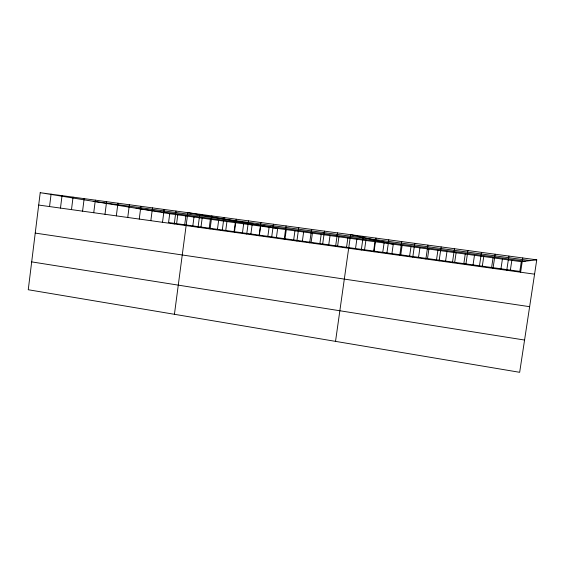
<?xml version="1.0" encoding="UTF-8"?>
<svg xmlns="http://www.w3.org/2000/svg" width="565" height="565" viewBox="0 0 565 565"><rect width="100%" height="100%" fill="white"/><g stroke="black" fill="none" stroke-linecap="round" stroke-linejoin="round"><path stroke-width="0.85" d="M40.214 192.693L28.25 289.739L519.666 372.307L536.75 259.844L40.214 192.693L169.719 213.739L521.29 261.68L536.75 259.844M49.543 206.564L51.083 194.162M60.476 208.09L62.023 195.645M71.487 209.622L73.047 197.136M82.575 211.169L84.15 198.633M93.741 212.722L95.33 200.151M104.991 214.29L106.601 201.67M116.326 215.872L117.944 203.209M127.747 217.461L129.378 204.749M139.244 219.065L140.897 206.31M150.834 220.682L152.494 207.878M162.508 222.313L164.182 209.46M169.719 213.739L168.568 222.518L519.821 271.412L521.29 261.68M174.267 223.952L175.962 211.049M176.612 223.641L177.77 214.834M184.698 224.764L185.857 215.943M174.43 314.302L187.827 212.659L277.669 228.458L276.426 237.533M192.82 225.894L193.993 217.052M198.061 227.264L199.777 214.276M200.985 227.031L202.164 218.168M209.198 228.175L210.378 219.284M210.088 228.945L211.826 215.901M217.447 229.319L218.641 220.414M222.207 230.633L223.959 217.546M225.746 230.478L226.939 221.544M234.08 231.636L235.287 222.681M234.419 232.335L236.191 219.199M242.463 232.801L243.67 223.825M246.728 234.051L248.508 220.866M250.888 233.981L252.103 224.976M259.13 235.782L260.924 222.539M259.356 235.153L260.585 226.127M267.866 236.34L269.102 227.292M271.624 237.519L273.439 224.234M284.216 239.278L286.052 225.936M285.028 238.727L286.278 229.637M293.68 239.934L294.937 230.817M296.908 241.043L298.758 227.66M302.374 241.142L303.638 232.003M309.698 242.83L311.562 229.39M311.117 242.364L312.389 233.197M319.903 243.586L321.181 234.39M322.587 244.624L324.472 231.134M328.738 244.815L330.024 235.598M335.582 246.439L337.482 232.893M337.616 246.05L338.915 236.813M346.55 247.293L347.856 238.027M335.532 341.366L350.59 234.666L393.275 244.221L391.926 253.607M355.526 248.544L356.84 239.256M361.296 250.02L363.231 236.375M364.552 249.801L365.88 240.485M373.627 251.065L374.962 241.728M374.016 251.792L375.972 238.098M382.752 252.329L384.094 242.971M386.834 253.579L388.805 239.835M399.752 255.38L401.736 241.587M400.755 254.836L402.111 245.429M409.625 256.072L410.988 246.637M412.768 257.195L414.774 243.346M418.545 257.315L419.915 247.858M425.883 259.024L427.91 245.125M427.507 258.565L428.892 249.08M436.519 259.815L437.91 250.309M439.097 260.868L441.145 246.912M445.58 261.079L446.979 251.545M452.424 262.725L454.479 248.72M454.684 262.344L456.096 252.788M463.844 263.622L465.256 254.038M465.843 264.597L467.926 250.535M473.046 264.9L474.473 255.295M479.374 266.482L481.472 252.371M482.305 266.186L483.739 256.559M491.607 267.485L493.047 257.831M493.012 268.382L495.131 254.215M500.957 268.785L502.412 259.109M506.756 270.296L508.895 256.079M510.365 270.098L511.826 260.387M520.612 272.231L522.766 257.951M93.204 201.302L530.253 260.613M136.123 208.28L525.168 261.221M38.695 205.053L534.575 274.173M35.235 233.091L529.638 306.682M31.682 261.885L524.567 340.045"/></g></svg>
